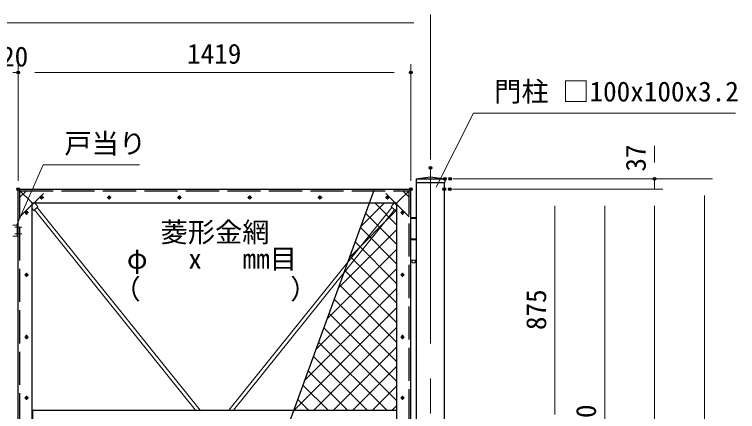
# Model space of a CAD drawing. Units: millimetres, scale not verified. Extents: x -6300 to 6300, y -4455 to 4455.
# Drawn here: x -1963 to 651, y -312 to 1124 of the extents above; entities that cross this region are included whole.
import ezdxf
from ezdxf.enums import TextEntityAlignment as Align

# ---------------------------------------------------------------- set-up
doc = ezdxf.new("R2010")
doc.units = ezdxf.units.MM
doc.header["$LTSCALE"] = 20
doc.header["$PDMODE"] = 32
doc.header["$PDSIZE"] = 10
doc.linetypes.add('DASHED', pattern=[7.5, 6, -1.5])
doc.linetypes.add('USER1', pattern=[50.8, 31.75, -6.35, 6.35, -6.35])
for name, color, linetype, lineweight in [('0-3_D-BMK', 2, 'USER1', 13), ('0-4_D-STR1', 1, 'Continuous', 25), ('0-5_D-STR3', 3, 'Continuous', 13), ('0-7_D-STR-DIM', 7, 'Continuous', 13), ('0-9_Defpoints', 8, 'Continuous', 25), ('0-A_D-STR-TXT', 7, 'Continuous', 13), ('0-B_D-STR2', 7, 'Continuous', 13)]:
    doc.layers.add(name, color=color, linetype=linetype, lineweight=lineweight)
doc.styles.add('ＭＳ ゴシック', font='')
doc.styles.get('ＭＳ ゴシック').set_extended_font_data('MS Gothic')

msp = doc.modelspace()

# ---------------------------------------------------------------- linework, layer by layer
at = {"layer": '0-3_D-BMK'}
for p, q in [((-459.03, 569.16), (-459.03, -1797.84)), ((-1857.09, 462.16), (-1871.97, 462.16)), ((-1864.53, 469.6), (-1864.53, 454.72)), ((-1613.09, 462.16), (-1627.97, 462.16)), ((-1620.53, 469.6), (-1620.53, 454.72)), ((-1359.09, 462.16), (-1373.97, 462.16)), ((-1366.53, 469.6), (-1366.53, 454.72)), ((-1105.09, 462.16), (-1119.97, 462.16)), ((-1112.53, 469.6), (-1112.53, 454.72)), ((-851.09, 462.16), (-865.97, 462.16)), ((-858.53, 469.6), (-858.53, 454.72)), ((-607.09, 462.16), (-621.97, 462.16)), ((-614.53, 469.6), (-614.53, 454.72)), ((-1911.59, 407.16), (-1926.47, 407.16)), ((-1919.03, 414.6), (-1919.03, 399.72)), ((-552.59, 407.16), (-567.47, 407.16)), ((-560.03, 414.6), (-560.03, 399.72)), ((-1961.53, 354.16), (-1936.53, 354.16)), ((-1961.53, 330.16), (-1936.53, 330.16)), ((-1919.03, 189.6), (-1919.03, 174.72)), ((-560.03, 189.6), (-560.03, 174.72)), ((-1926.47, 182.16), (-1911.59, 182.16)), ((-567.47, 182.16), (-552.59, 182.16)), ((-1926.47, -42.84), (-1911.59, -42.84)), ((-1919.03, -35.4), (-1919.03, -50.28)), ((-567.47, -42.84), (-552.59, -42.84)), ((-560.03, -35.4), (-560.03, -50.28)), ((-1919.03, -255.4), (-1919.03, -270.28)), ((-560.03, -255.4), (-560.03, -270.28)), ((-1911.59, -262.84), (-1926.47, -262.84)), ((-552.59, -262.84), (-567.47, -262.84))]:
    msp.add_line(p, q, dxfattribs=at)
at = {"layer": '0-4_D-STR1'}
for p, q in [((-510.63, 529.16), (-407.43, 529.16)), ((-510.63, 529.16), (-510.63, 516.16)), ((-407.43, 529.16), (-407.43, 516.16)), ((-510.63, 516.16), (-407.43, 516.16)), ((-409.03, 516.16), (-409.03, -1757.84)), ((-1949.03, -365.84), (-1949.03, 492.16)), ((-1949.03, 492.16), (-530.03, 492.16)), ((-1949.03, 492.16), (-1899.03, 442.16)), ((-530.03, 492.16), (-580.03, 442.16)), ((-530.03, -1257.84), (-530.03, 492.16)), ((-1899.03, -365.84), (-1899.03, 442.16)), ((-1899.03, 442.16), (-580.03, 442.16)), ((-580.03, -1207.84), (-580.03, 442.16)), ((-1899.03, -307.84), (-580.03, -307.84)), ((-1897.03, -307.84), (-1897.03, -365.84)), ((-582.03, -307.84), (-582.03, -457.84))]:
    msp.add_line(p, q, dxfattribs=at)
at = {"layer": '0-4_D-STR1', "linetype": 'DASHED'}
for p, q in [((-1943.03, -365.84), (-1943.03, 486.16)), ((-1943.03, 486.16), (-536.03, 486.16)), ((-536.03, -1251.84), (-536.03, 486.16))]:
    msp.add_line(p, q, dxfattribs=at)
at = {"layer": '0-4_D-STR1'}
for points in [[(-510.63, 529.16), (-459.03, 536.16), (-407.43, 529.16)], [(-409.03, -1757.84), (-509.03, -1757.84), (-509.03, 516.16)]]:
    msp.add_lwpolyline(points, dxfattribs=at)
at = {"layer": '0-5_D-STR3', "linetype": 'DASHED'}
for p, q in [((-1943.03, 392.16), (-1849.03, 486.16)), ((-1943.03, 462.87), (-1919.74, 486.16)), ((-536.03, 392.16), (-630.03, 486.16)), ((-536.03, 462.87), (-559.32, 486.16))]:
    msp.add_line(p, q, dxfattribs=at)
at = {"layer": '0-5_D-STR3'}
for p, q in [((-1889.1, 442.16), (-1877.73, 428.01)), ((-1880.46, 425.82), (-1291.41, -307.84)), ((-598.59, 425.82), (-1187.65, -307.84)), ((-589.96, 442.16), (-601.32, 428.01)), ((-1890.6, 417.68), (-1308.08, -307.84)), ((-588.45, 417.68), (-1170.97, -307.84)), ((-530.03, 386.16), (-530.03, 235.16)), ((-530.03, 386.16), (-509.03, 386.16)), ((-509.03, 386.16), (-509.03, 235.16)), ((-1969.03, 362.16), (-1949.03, 362.16)), ((-1953.03, 362.16), (-1953.03, 322.16)), ((-1969.03, 322.16), (-1949.03, 322.16)), ((-530.03, 312.16), (-509.03, 312.16)), ((-530.03, 309.16), (-509.03, 309.16)), ((-530.03, 235.16), (-509.03, 235.16))]:
    msp.add_line(p, q, dxfattribs=at)
for points in [[(-1899.03, 422.59), (-1893.33, 415.49), (-1877.73, 428.01)], [(-580.03, 422.59), (-585.72, 415.49), (-601.32, 428.01)], [(-529.03, 386.16), (-529.03, 390.16), (-510.03, 390.16), (-510.03, 386.16)], [(-524.78, 235.16), (-524.78, 226.16), (-514.28, 226.16), (-514.28, 235.16)]]:
    msp.add_lwpolyline(points, dxfattribs=at)
for centre in [(-1864.53, 462.16), (-1620.53, 462.16), (-1366.53, 462.16), (-1112.53, 462.16), (-858.53, 462.16), (-614.53, 462.16), (-1919.03, 407.16), (-560.03, 407.16), (-1919.03, 182.16), (-560.03, 182.16), (-1919.03, -42.84), (-560.03, -42.84), (-1919.03, -262.84), (-560.03, -262.84)]:
    msp.add_circle(centre, 5.25, dxfattribs=at)
at = {"layer": '0-7_D-STR-DIM'}
for p, q in [((-459.03, 599.16), (-459.03, 1124.2)), ((-519.03, 1094.2), (-3399.03, 1094.2)), ((-1949.03, 522.16), (-1949.03, 944.2)), ((-1949.03, 522.16), (-1949.03, 944.2)), ((-530.03, 522.16), (-530.03, 944.2)), ((-1969.03, 914.2), (-1949.03, 914.2)), ((-1889.03, 914.2), (-1829.03, 914.2)), ((-1889.03, 914.2), (-590.03, 914.2)), ((350.97, 589.16), (350.97, 649.16)), ((-377.43, 529.16), (380.97, 529.16)), ((-357.43, 529.16), (560.97, 529.16)), ((350.97, 492.16), (350.97, 529.16)), ((-379.03, 492.16), (20.97, 492.16)), ((-379.03, 492.16), (200.97, 492.16)), ((-379.03, 492.16), (380.97, 492.16)), ((-359.03, 492.16), (380.97, 492.16)), ((530.97, 469.16), (530.97, -1697.84)), ((-9.03, 432.16), (-9.03, -322.84)), ((170.97, 432.16), (170.97, -1197.84)), ((350.97, 432.16), (350.97, -1247.84)), ((350.97, 432.16), (350.97, 372.16))]:
    msp.add_line(p, q, dxfattribs=at)
at = {"layer": '0-9_Defpoints'}
msp.add_line((-1298.78, -1257.84), (-661.83, 492.16), dxfattribs=at)
for p in [(-1949.03, 914.2), (-530.03, 914.2), (-459.03, 569.16), (-407.43, 529.16), (-387.43, 529.16), (350.97, 529.16), (-1949.03, 492.16), (-530.03, 492.16), (-409.03, 492.16), (-389.03, 492.16)]:
    msp.add_point(p, dxfattribs=at)
at = {"layer": '0-A_D-STR-TXT'}
for points in [[(643.42, 767.32), (-302.89, 767.32), (-438.58, 499.19)], [(-1511.13, 580.68), (-1858.59, 580.68), (-1955.78, 361.05)]]:
    msp.add_lwpolyline(points, dxfattribs=at)
at = {"layer": '0-B_D-STR2'}
for p, q in [((-711.2, 356.5), (-625.54, 442.16)), ((-580.03, 362.21), (-659.98, 442.16)), ((-580.03, 432.92), (-589.27, 442.16)), ((-751.67, 245.33), (-580.03, 416.97)), ((-580.03, 291.5), (-693.55, 405.02)), ((-792.13, 134.15), (-580.03, 346.26)), ((-580.03, 220.79), (-712.41, 353.18)), ((-580.03, 150.08), (-731.28, 301.34)), ((-832.6, 22.98), (-580.03, 275.55)), ((-580.03, 79.37), (-750.15, 249.49)), ((-873.06, -88.2), (-580.03, 204.84)), ((-580.03, 8.66), (-769.02, 197.65)), ((-913.53, -199.37), (-580.03, 134.13)), ((-580.03, -62.05), (-787.89, 145.81)), ((-580.03, -132.76), (-806.76, 93.97)), ((-951.28, -307.84), (-580.03, 63.42)), ((-580.03, -203.47), (-825.63, 42.13)), ((-880.57, -307.84), (-580.03, -7.29)), ((-580.03, -274.18), (-844.5, -9.71)), ((-617.09, -307.84), (-863.37, -61.56)), ((-809.86, -307.84), (-580.03, -78)), ((-687.8, -307.84), (-882.23, -113.4)), ((-739.15, -307.84), (-580.03, -148.72)), ((-758.51, -307.84), (-901.1, -165.24)), ((-829.22, -307.84), (-919.97, -217.08)), ((-668.44, -307.84), (-580.03, -219.43)), ((-899.93, -307.84), (-938.84, -268.92)), ((-597.73, -307.84), (-580.03, -290.14))]:
    msp.add_line(p, q, dxfattribs=at)

# ---------------------------------------------------------------- texts
at = {"layer": '0-7_D-STR-DIM', "style": 'ＭＳ ゴシック'}
for s, p in [('20', (-2011.15, 914.28)), ('1419', (-1338.9, 924.33))]:
    msp.add_text(s, height=72.14, dxfattribs=at).set_placement(p, align=Align.BOTTOM_LEFT)
for s, p in [('37', (340.85, 555.62)), ('875', (-19.15, -17.67)), ('1750', (160.85, -483.19))]:
    msp.add_text(s, height=72.14, rotation=90, dxfattribs=at).set_placement(p, align=Align.BOTTOM_LEFT)
at = {"layer": '0-A_D-STR-TXT', "style": 'ＭＳ ゴシック'}
for s, p in [('門柱 □100x100x3.2', (-228.41, 787.72)), ('戸当り', (-1782.2, 599.94)), ('菱形金網', (-1434.45, 278.85)), ('φ   x   mm目', (-1556.28, 182.83)), ('（\u3000\u3000   \u3000\u3000）', (-1605.01, 73.17))]:
    msp.add_text(s, height=72.14, dxfattribs=at).set_placement(p, align=Align.BOTTOM_LEFT)

doc.saveas('drawing.dxf')
